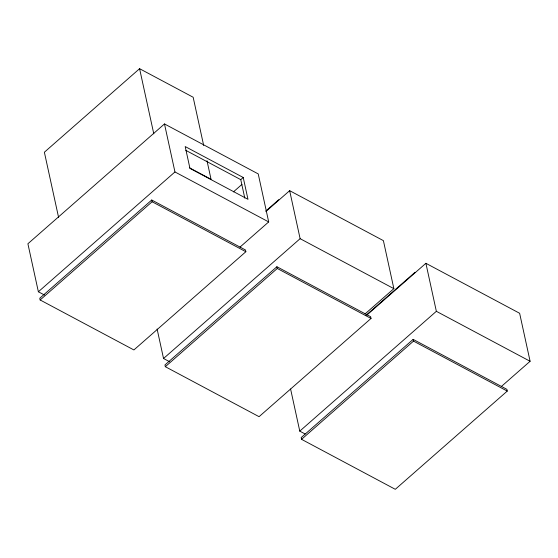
<?xml version="1.0" encoding="UTF-8"?>
<svg xmlns="http://www.w3.org/2000/svg" width="558" height="558" viewBox="0 0 558 558"><rect width="100%" height="100%" fill="white"/><g stroke="black" fill="none" stroke-linecap="round" stroke-linejoin="round"><path stroke-width="0.84" d="M203.67 145.464L193.159 97.245L139.591 68.69L44.375 152.222L58.576 217.355M239.94 247.152L268.691 221.924L258.228 173.915L164.484 123.939L27.9 243.762L38.369 291.771L44.514 295.049M38.369 291.771L174.954 171.948L164.484 123.939M151.734 200.008L39.778 298.23L40.155 299.974L133.899 349.95L245.862 251.728L245.478 249.984L151.734 200.008L152.118 201.759L245.862 251.728M40.155 299.974L152.118 201.759M244.788 198.111L240.763 179.648L243.225 177.486L185.193 146.552L189.95 168.376L247.982 199.311L243.225 177.486M233.432 191.882L241.949 184.412M265.727 211.105L278.77 199.666M266.124 211.308L289.651 190.669L383.395 240.644L393.864 288.653L365.106 313.875M169.681 361.772L163.536 358.501L300.12 238.678L289.651 190.669M276.901 266.738L164.945 364.96L165.321 366.704L259.065 416.68L371.028 318.458L370.645 316.714L276.901 266.738L277.284 268.482L371.028 318.458M165.321 366.704L277.284 268.482M366.097 315.207L415.006 272.297M367.073 314.893L425.894 263.299L519.631 313.275L530.1 361.284L501.342 386.506M305.149 433.998L299.772 431.132L436.356 311.308L425.894 263.299M413.143 339.369L301.18 437.591L301.564 439.334L395.301 489.31L507.264 391.088L506.887 389.345L413.143 339.369L413.52 341.112L507.264 391.088M301.564 439.334L413.52 341.112M185.786 150.339L240.763 179.648M189.622 167.881L211.05 179.299L206.99 160.69M174.954 171.948L268.691 221.924M300.12 238.678L393.864 288.653M436.356 311.308L530.1 361.284M290.592 389.017L299.772 431.132M139.591 68.69L153.792 133.829M157.105 329.018L163.536 358.501"/></g></svg>
